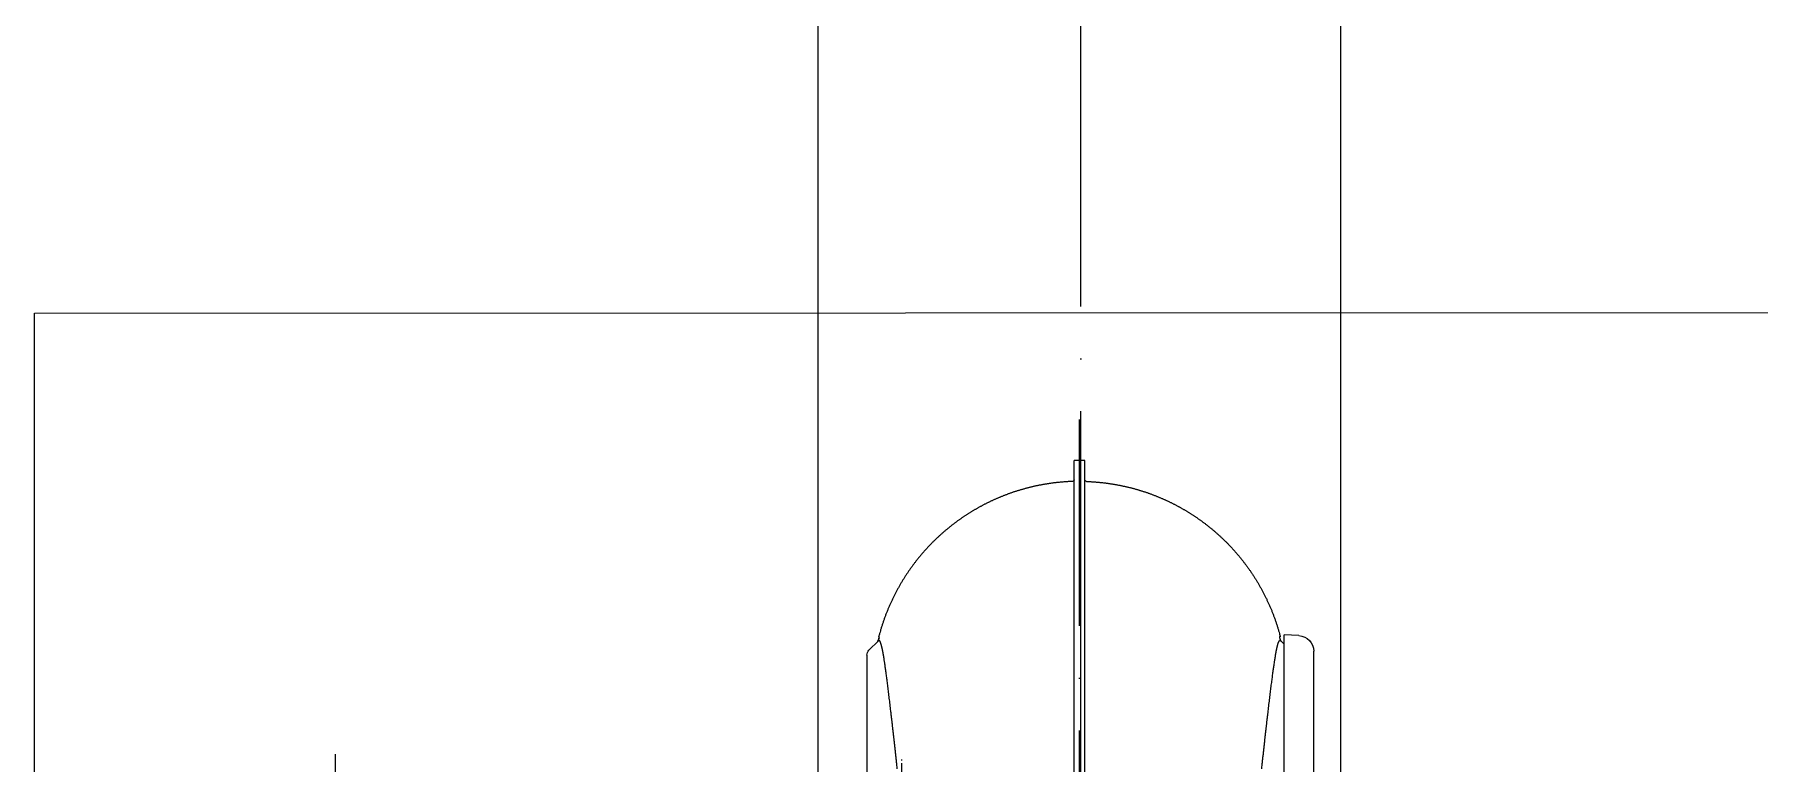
# Model space of a CAD drawing. Header units: millimetres. Extents: x 1731 to 55573, y 1167 to 54427.
# Drawn here: x 20795 to 21784, y 13782 to 14201 of the extents above; entities that cross this region are included whole.
import ezdxf

# ---------------------------------------------------------------- set-up
doc = ezdxf.new("R2010")
doc.units = ezdxf.units.MM
doc.linetypes.add('ACAD_ISO04W100', pattern=[30, 24, -3, 0, -3])
doc.linetypes.add('CENTERLINE', pattern=[30, 12, -1.5, 3, -1.5, 12])
for name, color, linetype in [('104', 8, 'Continuous'), ('204', 7, 'Continuous'), ('EXHAUST DUICT', 1, 'Continuous')]:
    doc.layers.add(name, color=color, linetype=linetype)
doc.layers.add('EX-PP-FRP DUCT', color=1, linetype='Continuous', lineweight=18)

# ---------------------------------------------------------------- blocks, each defined once
blk = doc.blocks.new('blower')
at = {"layer": '104', "color": 4, "linetype": 'Continuous'}
for p, q in [((1051972.1, 194229.31), (1051972.1, 193614.52)), ((1051955.16, 194207.47), (1051955.16, 193605.22)), ((1051834.66, 194158.6), (1051834.66, 193505.05)), ((1051840.66, 194158.57), (1051840.66, 193505.05)), ((1051715.66, 193616.73), (1051715.66, 193920.07)), ((1051716.84, 193613.9), (1051722.24, 193608.5)), ((1051952.88, 193606.29), (1051952.74, 193605.75)), ((1051955.16, 193610.57), (1051953.09, 193608.5)), ((1051963.55, 193605.59), (1051955.16, 193605.22)), ((1051840.66, 193505.05), (1051834.66, 193505.05))]:
    blk.add_line(p, q, dxfattribs=at)
at = {"layer": '104', "color": 150, "linetype": 'CENTERLINE'}
for p, q in [((1051410.66, 193673.61), (1051410.66, 193723)), ((1051735.66, 193726.78), (1051735.66, 193676.59))]:
    blk.add_line(p, q, dxfattribs=at)
at = {"layer": '104', "color": 4, "linetype": 'Continuous'}
for points in [[(1051950.11, 193617.01), (1051950.15, 193616.73, 0.000585), (1051950.2, 193616.45, 0.000604), (1051950.25, 193616.17, 0.000624), (1051950.29, 193615.9, 0.000642), (1051950.34, 193615.63, 0.000663), (1051950.39, 193615.37, 0.000685), (1051950.43, 193615.12, 0.000708), (1051950.48, 193614.86, 0.000732), (1051950.53, 193614.62, 0.000758), (1051950.57, 193614.37, 0.000784), (1051950.62, 193614.14, 0.000814), (1051950.66, 193613.9, 0.000843), (1051950.71, 193613.67, 0.000876), (1051950.76, 193613.45, 0.000909), (1051950.8, 193613.23, 0.000947), (1051950.85, 193613.02, 0.000985), (1051950.89, 193612.81, 0.001027), (1051950.94, 193612.6, 0.001069), (1051950.98, 193612.4, 0.001115), (1051951.03, 193612.2, 0.001159), (1051951.07, 193612.01, 0.001214), (1051951.12, 193611.83, 0.001278), (1051951.16, 193611.64, 0.001348), (1051951.21, 193611.47, 0.001419), (1051951.25, 193611.29, 0.0015), (1051951.3, 193611.12, 0.001585), (1051951.34, 193610.96, 0.00168), (1051951.39, 193610.8, 0.00178), (1051951.43, 193610.65, 0.001893), (1051951.47, 193610.5, 0.002013), (1051951.52, 193610.35, 0.002149), (1051951.56, 193610.21, 0.002294), (1051951.61, 193610.08, 0.002458), (1051951.65, 193609.95, 0.002635), (1051951.69, 193609.82, 0.002837), (1051951.74, 193609.7, 0.003055), (1051951.78, 193609.58, 0.003306), (1051951.83, 193609.47, 0.003579), (1051951.87, 193609.37, 0.003897), (1051951.91, 193609.26, 0.004244), (1051951.96, 193609.17, 0.004649), (1051952, 193609.08, 0.005094), (1051952.04, 193608.99, 0.005627), (1051952.09, 193608.91, 0.006226), (1051952.13, 193608.83, 0.006911), (1051952.17, 193608.76, 0.007642), (1051952.21, 193608.7, 0.008649), (1051952.26, 193608.64, 0.009925), (1051952.3, 193608.58, 0.010928), (1051952.34, 193608.53, 0.011467), (1051952.38, 193608.49, 0.014362), (1051952.43, 193608.45, 0.019833), (1051952.47, 193608.41, 0.017433), (1051952.51, 193608.38, 0.006297), (1051952.55, 193608.36, 0.028604), (1051952.59, 193608.34, 0.061299), (1051952.67, 193608.33, 0.034009), (1051952.76, 193608.32, 0.018542)], [(1051722, 193608.74), (1051722.01, 193608.71, 0.000662), (1051722.02, 193608.68, 0.000698), (1051722.03, 193608.66, 0.000689), (1051722.04, 193608.63, 0.000626), (1051722.06, 193608.61, 0.00058), (1051722.07, 193608.58, 0.000538), (1051722.08, 193608.56, 0.000498), (1051722.09, 193608.53, 0.000445), (1051722.1, 193608.51, 0.000399), (1051722.11, 193608.49, 0.000346), (1051722.12, 193608.46, 0.000297), (1051722.13, 193608.44, 0.000239), (1051722.15, 193608.41, 0.000188), (1051722.16, 193608.39, 0.000128), (1051722.17, 193608.37, 0.000073), (1051722.18, 193608.35, 0.000011), (1051722.19, 193608.32, -0.000046), (1051722.2, 193608.3, -0.00011), (1051722.21, 193608.28, -0.000169), (1051722.22, 193608.25, -0.000235), (1051722.23, 193608.23, -0.000294), (1051722.24, 193608.21, -0.000362), (1051722.25, 193608.19, -0.000422), (1051722.26, 193608.16, -0.00049), (1051722.27, 193608.14, -0.00055), (1051722.28, 193608.12, -0.000618), (1051722.29, 193608.1, -0.000678), (1051722.3, 193608.08, -0.000743), (1051722.31, 193608.05, -0.000804), (1051722.32, 193608.03, -0.000873), (1051722.33, 193608.01, -0.000925), (1051722.34, 193607.99, -0.000974), (1051722.35, 193607.96, -0.001048), (1051722.36, 193607.94, -0.001163), (1051722.37, 193607.92, -0.001142), (1051722.38, 193607.9, -0.000995), (1051722.39, 193607.87, -0.001319), (1051722.4, 193607.85, -0.002121), (1051722.41, 193607.83, -0.001158), (1051722.42, 193607.81, 0.001689), (1051722.42, 193607.78, -0.002357), (1051722.43, 193607.76, -0.010951), (1051722.44, 193607.73, 0.000295), (1051722.45, 193607.71, 0.088094), (1051722.45, 193607.71), (1051722.48, 193607.62, -0.026561), (1051722.55, 193607.37, -0.003046), (1051722.61, 193607.11, -0.003165), (1051722.63, 193607.02, -0.025204), (1051722.63, 193607, -0.089623), (1051722.63, 193606.97, 0.031758), (1051722.64, 193606.92, -0.000007), (1051722.65, 193606.88, -0.009688), (1051722.65, 193606.85, -0.003035), (1051722.65, 193606.82, 0.00122), (1051722.66, 193606.79, -0.001633), (1051722.66, 193606.76, -0.002696), (1051722.66, 193606.73, -0.001918), (1051722.67, 193606.7, -0.001609), (1051722.67, 193606.67, -0.001834), (1051722.67, 193606.64, -0.001932), (1051722.67, 193606.61, -0.001878), (1051722.67, 193606.58, -0.001873), (1051722.68, 193606.55, -0.001909), (1051722.68, 193606.52, -0.001946), (1051722.68, 193606.49, -0.001971), (1051722.68, 193606.47, -0.002011), (1051722.68, 193606.44, -0.002056), (1051722.68, 193606.41, -0.002114), (1051722.68, 193606.39, -0.002173), (1051722.68, 193606.36, -0.002248), (1051722.68, 193606.34, -0.002329), (1051722.68, 193606.31, -0.002428), (1051722.68, 193606.29, -0.002535), (1051722.67, 193606.27, -0.002666), (1051722.67, 193606.25, -0.002808), (1051722.67, 193606.23, -0.00298), (1051722.67, 193606.21, -0.00317), (1051722.67, 193606.19, -0.003401), (1051722.67, 193606.17, -0.003658), (1051722.66, 193606.15, -0.003971), (1051722.66, 193606.13, -0.004326), (1051722.66, 193606.11, -0.004762), (1051722.66, 193606.1, -0.005264), (1051722.65, 193606.08, -0.005888), (1051722.65, 193606.07, -0.00662), (1051722.65, 193606.06, -0.007546), (1051722.64, 193606.04, -0.008656), (1051722.64, 193606.03, -0.010087), (1051722.63, 193606.02, -0.011845), (1051722.63, 193606.01, -0.014162), (1051722.63, 193606.01, -0.017065), (1051722.62, 193606, -0.020946), (1051722.62, 193605.99, -0.025811), (1051722.61, 193605.99, -0.032133), (1051722.61, 193605.98, -0.039435), (1051722.6, 193605.98, -0.047254), (1051722.6, 193605.98, -0.053292), (1051722.59, 193605.98, -0.055272), (1051722.59, 193605.98, -0.052369), (1051722.58, 193605.98, -0.045489), (1051722.57, 193605.99, -0.037893), (1051722.57, 193605.99, -0.03051), (1051722.56, 193606, -0.02475), (1051722.56, 193606, -0.019838), (1051722.55, 193606.01, -0.01621), (1051722.54, 193606.02, -0.013485), (1051722.54, 193606.03, -0.011591), (1051722.53, 193606.05, -0.00944), (1051722.52, 193606.06, -0.007593), (1051722.52, 193606.08, -0.007368), (1051722.51, 193606.09, -0.007672), (1051722.5, 193606.11, -0.004905), (1051722.49, 193606.13, -0.001349), (1051722.49, 193606.15, -0.006284), (1051722.48, 193606.18, -0.008761), (1051722.47, 193606.22, -0.003505), (1051722.45, 193606.29, -0.001684)], [(1051722.56, 193608.32), (1051722.56, 193608.32, -0.004814), (1051722.55, 193608.32, -0.004805), (1051722.54, 193608.32, -0.004793), (1051722.53, 193608.33, -0.004779), (1051722.52, 193608.33, -0.00476), (1051722.51, 193608.33, -0.004739), (1051722.5, 193608.33, -0.004714), (1051722.5, 193608.33, -0.004686), (1051722.49, 193608.34, -0.004654), (1051722.48, 193608.34, -0.004621), (1051722.47, 193608.34, -0.004583), (1051722.46, 193608.35, -0.004544), (1051722.45, 193608.35, -0.004501), (1051722.45, 193608.35, -0.004458), (1051722.44, 193608.36, -0.00441), (1051722.43, 193608.36, -0.004362), (1051722.42, 193608.36, -0.004311), (1051722.41, 193608.37, -0.004259), (1051722.4, 193608.37, -0.004204), (1051722.4, 193608.38, -0.004151), (1051722.39, 193608.38, -0.004092), (1051722.38, 193608.39, -0.004034), (1051722.37, 193608.39, -0.003977), (1051722.36, 193608.4, -0.003926), (1051722.36, 193608.4, -0.003855), (1051722.35, 193608.41, -0.003773), (1051722.34, 193608.41, -0.003744), (1051722.33, 193608.42, -0.003759), (1051722.32, 193608.42, -0.003589), (1051722.31, 193608.43, -0.003298), (1051722.31, 193608.44, -0.003579), (1051722.3, 193608.44, -0.004185), (1051722.29, 193608.45, -0.003111), (1051722.28, 193608.46, -0.001056), (1051722.28, 193608.46, -0.004298), (1051722.27, 193608.47, -0.007135), (1051722.25, 193608.48, -0.003378), (1051722.24, 193608.5, -0.001764)], [(1051833.72, 193517.12), (1051832.86, 193517.15, -0.001723), (1051832, 193517.19, -0.001734), (1051831.15, 193517.23, -0.00174), (1051830.3, 193517.28, -0.001739), (1051829.45, 193517.34, -0.001744), (1051828.6, 193517.4, -0.001754), (1051827.76, 193517.46, -0.001764), (1051826.92, 193517.54, -0.001772), (1051826.08, 193517.62, -0.001779), (1051825.24, 193517.7, -0.001782), (1051824.4, 193517.79, -0.001795), (1051823.57, 193517.89, -0.001818), (1051822.74, 193517.99, -0.001793), (1051821.92, 193518.1, -0.001712), (1051821.09, 193518.21, -0.001679), (1051820.27, 193518.33, -0.001682), (1051819.45, 193518.45, -0.001689), (1051818.64, 193518.58, -0.001699), (1051817.82, 193518.72, -0.001709), (1051817.01, 193518.86, -0.001718), (1051816.21, 193519, -0.001725), (1051815.4, 193519.15, -0.00173), (1051814.6, 193519.31, -0.001744), (1051813.81, 193519.47, -0.001767), (1051813.01, 193519.63, -0.001755), (1051812.22, 193519.8, -0.001702), (1051811.43, 193519.98, -0.001661), (1051810.65, 193520.16, -0.001621), (1051809.87, 193520.34, -0.001614), (1051809.09, 193520.53, -0.001636), (1051808.32, 193520.73, -0.001649), (1051807.54, 193520.93, -0.001656), (1051806.78, 193521.13, -0.001664), (1051806.01, 193521.34, -0.001672), (1051805.25, 193521.55, -0.001683), (1051804.5, 193521.77, -0.001695), (1051803.74, 193521.99, -0.001699), (1051802.99, 193522.21, -0.001694), (1051802.25, 193522.44, -0.001653), (1051801.5, 193522.68, -0.001565), (1051800.77, 193522.92, -0.00154), (1051800.03, 193523.16, -0.001569), (1051799.3, 193523.41, -0.001585), (1051798.57, 193523.66, -0.00159), (1051797.85, 193523.91, -0.001598), (1051797.13, 193524.17, -0.00161), (1051796.41, 193524.43, -0.001618), (1051795.7, 193524.7, -0.001624), (1051794.99, 193524.96, -0.001638), (1051794.29, 193525.24, -0.001661), (1051793.59, 193525.52, -0.001628), (1051792.89, 193525.8, -0.001528), (1051792.2, 193526.08, -0.001491), (1051791.51, 193526.37, -0.001503), (1051790.82, 193526.66, -0.001514), (1051790.14, 193526.95, -0.001522), (1051789.46, 193527.25, -0.001532), (1051788.79, 193527.55, -0.001543), (1051788.12, 193527.85, -0.001551), (1051787.46, 193528.16, -0.001556), (1051786.79, 193528.47, -0.001572), (1051786.14, 193528.78, -0.001601), (1051785.48, 193529.1, -0.001583), (1051784.83, 193529.42, -0.001509), (1051784.19, 193529.74, -0.001466), (1051783.55, 193530.07, -0.001439), (1051782.91, 193530.4, -0.001437), (1051782.28, 193530.73, -0.001457), (1051781.65, 193531.06, -0.00147), (1051781.03, 193531.39, -0.001477), (1051780.41, 193531.73, -0.001488), (1051779.79, 193532.07, -0.001505), (1051779.18, 193532.42, -0.001509), (1051778.57, 193532.76, -0.001487), (1051777.97, 193533.11, -0.001465), (1051777.36, 193533.46, -0.001441), (1051776.76, 193533.82, -0.001442), (1051776.16, 193534.18, -0.001469), (1051775.55, 193534.55, -0.001472), (1051774.95, 193534.92, -0.001461), (1051774.35, 193535.29, -0.001476), (1051773.74, 193535.68, -0.001527), (1051773.14, 193536.06, -0.001541), (1051772.54, 193536.45, -0.001522), (1051771.94, 193536.85, -0.001509), (1051771.34, 193537.25, -0.001501), (1051770.74, 193537.66, -0.001493), (1051770.14, 193538.07, -0.001488), (1051769.54, 193538.48, -0.001472), (1051768.94, 193538.9, -0.001446), (1051768.34, 193539.33, -0.001479), (1051767.74, 193539.76, -0.001583), (1051767.15, 193540.2, -0.001624), (1051766.55, 193540.64, -0.001615), (1051765.96, 193541.08, -0.001606), (1051765.36, 193541.53, -0.001596), (1051764.77, 193541.99, -0.001586), (1051764.18, 193542.45, -0.001577), (1051763.59, 193542.92, -0.001567), (1051763, 193543.39, -0.001556), (1051762.41, 193543.87, -0.001548), (1051761.82, 193544.35, -0.001542), (1051761.24, 193544.84, -0.001527), (1051760.65, 193545.33, -0.0015), (1051760.07, 193545.83, -0.001536), (1051759.49, 193546.33, -0.001648), (1051758.91, 193546.84, -0.001692), (1051758.33, 193547.35, -0.001683), (1051757.75, 193547.87, -0.001674), (1051757.18, 193548.4, -0.001665), (1051756.61, 193548.93, -0.001655), (1051756.04, 193549.46, -0.001647), (1051755.47, 193550, -0.001637), (1051754.9, 193550.55, -0.001627), (1051754.34, 193551.1, -0.001618), (1051753.77, 193551.65, -0.001613), (1051753.21, 193552.21, -0.001598), (1051752.65, 193552.78, -0.001574), (1051752.1, 193553.35, -0.001607), (1051751.54, 193553.93, -0.001712), (1051750.99, 193554.51, -0.001754), (1051750.44, 193555.1, -0.001743), (1051749.9, 193555.69, -0.001734), (1051749.35, 193556.29, -0.001726), (1051748.81, 193556.89, -0.001718), (1051748.27, 193557.5, -0.001709), (1051747.74, 193558.11, -0.0017), (1051747.21, 193558.73, -0.00169), (1051746.68, 193559.36, -0.001682), (1051746.15, 193559.99, -0.001677), (1051745.63, 193560.62, -0.001663), (1051745.11, 193561.26, -0.001641), (1051744.59, 193561.91, -0.001672), (1051744.07, 193562.56, -0.001771), (1051743.56, 193563.21, -0.001809), (1051743.05, 193563.87, -0.001798), (1051742.55, 193564.54, -0.001789), (1051742.05, 193565.21, -0.001783), (1051741.55, 193565.88, -0.001775), (1051741.06, 193566.56, -0.001767), (1051740.57, 193567.25, -0.001759), (1051740.08, 193567.94, -0.00175), (1051739.6, 193568.64, -0.001743), (1051739.12, 193569.34, -0.001739), (1051738.65, 193570.04, -0.001724), (1051738.18, 193570.75, -0.001698), (1051737.71, 193571.47, -0.001721), (1051737.25, 193572.19, -0.001806), (1051736.79, 193572.92, -0.001846), (1051736.34, 193573.65, -0.001854), (1051735.89, 193574.38, -0.001852), (1051735.45, 193575.12, -0.001842), (1051735.01, 193575.87, -0.001834), (1051734.57, 193576.61, -0.001829), (1051734.14, 193577.37, -0.001822), (1051733.72, 193578.13, -0.001814), (1051733.29, 193578.89, -0.001807), (1051732.88, 193579.65, -0.001801), (1051732.47, 193580.43, -0.001792), (1051732.06, 193581.2, -0.001781), (1051731.66, 193581.98, -0.001778), (1051731.26, 193582.77, -0.001786), (1051730.87, 193583.56, -0.001819), (1051730.48, 193584.35, -0.001891), (1051730.1, 193585.15, -0.001914), (1051729.72, 193585.95, -0.001893), (1051729.35, 193586.76, -0.001882), (1051728.99, 193587.57, -0.001881), (1051728.63, 193588.38, -0.001877), (1051728.28, 193589.2, -0.001871), (1051727.93, 193590.02, -0.001864), (1051727.59, 193590.84, -0.001857), (1051727.25, 193591.67, -0.001853), (1051726.92, 193592.5, -0.001853), (1051726.59, 193593.34, -0.001838), (1051726.27, 193594.18, -0.001808), (1051725.96, 193595.03, -0.001838), (1051725.65, 193595.87, -0.001932), (1051725.35, 193596.73, -0.001904), (1051725.05, 193597.58, -0.001785), (1051724.77, 193598.43, -0.00197), (1051724.48, 193599.3, -0.002341), (1051724.2, 193600.19, -0.001772), (1051723.93, 193601.03, -0.000608), (1051723.7, 193601.79, -0.002494), (1051723.41, 193602.77, -0.004273), (1051722.99, 193604.29, -0.002081), (1051722.45, 193606.29, -0.0011)], [(1051841.63, 193517.12), (1051842.49, 193517.15, 0.001722), (1051843.34, 193517.19, 0.001733), (1051844.2, 193517.23, 0.001739), (1051845.05, 193517.28, 0.001739), (1051845.9, 193517.34, 0.001744), (1051846.74, 193517.4, 0.001754), (1051847.59, 193517.47, 0.001764), (1051848.43, 193517.54, 0.001772), (1051849.27, 193517.62, 0.001779), (1051850.11, 193517.7, 0.001782), (1051850.94, 193517.79, 0.001795), (1051851.77, 193517.89, 0.001818), (1051852.6, 193517.99, 0.001792), (1051853.43, 193518.1, 0.001711), (1051854.25, 193518.21, 0.001678), (1051855.07, 193518.33, 0.001682), (1051855.89, 193518.46, 0.00169), (1051856.71, 193518.59, 0.001699), (1051857.52, 193518.72, 0.001709), (1051858.33, 193518.86, 0.001718), (1051859.13, 193519, 0.001725), (1051859.94, 193519.15, 0.00173), (1051860.74, 193519.31, 0.001744), (1051861.54, 193519.47, 0.001768), (1051862.33, 193519.64, 0.001755), (1051863.12, 193519.81, 0.0017), (1051863.91, 193519.98, 0.001659), (1051864.69, 193520.16, 0.001621), (1051865.47, 193520.35, 0.001614), (1051866.25, 193520.54, 0.001636), (1051867.03, 193520.73, 0.001649), (1051867.8, 193520.93, 0.001655), (1051868.56, 193521.13, 0.001664), (1051869.33, 193521.34, 0.001672), (1051870.09, 193521.55, 0.001683), (1051870.84, 193521.77, 0.001696), (1051871.6, 193521.99, 0.001699), (1051872.35, 193522.22, 0.001692), (1051873.09, 193522.45, 0.001652), (1051873.84, 193522.68, 0.001564), (1051874.57, 193522.92, 0.00154), (1051875.31, 193523.16, 0.001569), (1051876.04, 193523.41, 0.001585), (1051876.77, 193523.66, 0.001589), (1051877.49, 193523.91, 0.001598), (1051878.21, 193524.17, 0.001609), (1051878.93, 193524.43, 0.001618), (1051879.64, 193524.7, 0.001624), (1051880.35, 193524.97, 0.001638), (1051881.05, 193525.24, 0.001661), (1051881.75, 193525.52, 0.001627), (1051882.45, 193525.8, 0.001527), (1051883.14, 193526.09, 0.00149), (1051883.83, 193526.37, 0.001503), (1051884.52, 193526.66, 0.001514), (1051885.2, 193526.96, 0.001522), (1051885.87, 193527.26, 0.001532), (1051886.55, 193527.56, 0.001543), (1051887.22, 193527.86, 0.001551), (1051887.88, 193528.17, 0.001556), (1051888.54, 193528.48, 0.001572), (1051889.2, 193528.79, 0.001602), (1051889.85, 193529.11, 0.001582), (1051890.5, 193529.43, 0.001507), (1051891.15, 193529.75, 0.001464), (1051891.79, 193530.07, 0.001439), (1051892.42, 193530.4, 0.001438), (1051893.06, 193530.73, 0.001457), (1051893.68, 193531.06, 0.00147), (1051894.31, 193531.4, 0.001477), (1051894.93, 193531.74, 0.001488), (1051895.54, 193532.08, 0.001505), (1051896.16, 193532.42, 0.001509), (1051896.76, 193532.77, 0.001486), (1051897.37, 193533.11, 0.001464), (1051897.97, 193533.47, 0.001441), (1051898.58, 193533.82, 0.001442), (1051899.18, 193534.19, 0.001469), (1051899.78, 193534.55, 0.001472), (1051900.38, 193534.92, 0.001461), (1051900.99, 193535.3, 0.001476), (1051901.59, 193535.68, 0.001527), (1051902.19, 193536.07, 0.001541), (1051902.79, 193536.46, 0.001522), (1051903.4, 193536.86, 0.001508), (1051904, 193537.26, 0.0015), (1051904.6, 193537.66, 0.001493), (1051905.2, 193538.07, 0.001487), (1051905.8, 193538.49, 0.001472), (1051906.4, 193538.91, 0.001446), (1051906.99, 193539.34, 0.001479), (1051907.59, 193539.77, 0.001583), (1051908.19, 193540.2, 0.001624), (1051908.78, 193540.64, 0.001615), (1051909.38, 193541.09, 0.001605), (1051909.97, 193541.54, 0.001596), (1051910.56, 193542, 0.001586), (1051911.15, 193542.46, 0.001577), (1051911.74, 193542.92, 0.001567), (1051912.33, 193543.4, 0.001556), (1051912.92, 193543.87, 0.001547), (1051913.51, 193544.36, 0.001542), (1051914.09, 193544.84, 0.001526), (1051914.68, 193545.34, 0.0015), (1051915.26, 193545.83, 0.001536), (1051915.84, 193546.34, 0.001648), (1051916.42, 193546.84, 0.001693), (1051917, 193547.36, 0.001683), (1051917.58, 193547.88, 0.001673), (1051918.15, 193548.4, 0.001664), (1051918.72, 193548.93, 0.001655), (1051919.29, 193549.47, 0.001646), (1051919.86, 193550.01, 0.001637), (1051920.43, 193550.55, 0.001626), (1051920.99, 193551.1, 0.001618), (1051921.56, 193551.66, 0.001612), (1051922.12, 193552.22, 0.001598), (1051922.68, 193552.78, 0.001574), (1051923.23, 193553.36, 0.001608), (1051923.79, 193553.93, 0.001713), (1051924.34, 193554.52, 0.001754), (1051924.89, 193555.1, 0.001743), (1051925.43, 193555.7, 0.001734), (1051925.98, 193556.29, 0.001726), (1051926.52, 193556.9, 0.001717), (1051927.06, 193557.5, 0.001709), (1051927.59, 193558.12, 0.0017), (1051928.12, 193558.74, 0.00169), (1051928.65, 193559.36, 0.001682), (1051929.18, 193559.99, 0.001676), (1051929.7, 193560.63, 0.001663), (1051930.22, 193561.27, 0.001641), (1051930.74, 193561.91, 0.001673), (1051931.26, 193562.56, 0.001771), (1051931.77, 193563.22, 0.001809), (1051932.28, 193563.88, 0.001798), (1051932.78, 193564.54, 0.001789), (1051933.28, 193565.21, 0.001782), (1051933.78, 193565.89, 0.001775), (1051934.27, 193566.57, 0.001767), (1051934.76, 193567.26, 0.001758), (1051935.24, 193567.95, 0.001749), (1051935.73, 193568.64, 0.001742), (1051936.2, 193569.34, 0.001739), (1051936.68, 193570.05, 0.001724), (1051937.15, 193570.76, 0.001698), (1051937.61, 193571.47, 0.001721), (1051938.08, 193572.2, 0.001806), (1051938.54, 193572.92, 0.001846), (1051938.99, 193573.65, 0.001853), (1051939.44, 193574.39, 0.001852), (1051939.88, 193575.13, 0.001842), (1051940.32, 193575.87, 0.001834), (1051940.76, 193576.62, 0.001828), (1051941.19, 193577.37, 0.001822), (1051941.61, 193578.13, 0.001814), (1051942.03, 193578.89, 0.001807), (1051942.45, 193579.66, 0.001801), (1051942.86, 193580.43, 0.001792), (1051943.27, 193581.2, 0.001781), (1051943.67, 193581.99, 0.001778), (1051944.07, 193582.77, 0.001786), (1051944.46, 193583.56, 0.001819), (1051944.85, 193584.35, 0.001891), (1051945.23, 193585.15, 0.001914), (1051945.6, 193585.95, 0.001893), (1051945.97, 193586.76, 0.001882), (1051946.34, 193587.57, 0.001881), (1051946.7, 193588.38, 0.001877), (1051947.05, 193589.2, 0.001871), (1051947.4, 193590.02, 0.001864), (1051947.74, 193590.84, 0.001857), (1051948.08, 193591.67, 0.001853), (1051948.41, 193592.51, 0.001853), (1051948.73, 193593.34, 0.001838), (1051949.05, 193594.18, 0.001808), (1051949.37, 193595.03, 0.001838), (1051949.67, 193595.88, 0.001932), (1051949.98, 193596.73, 0.001904), (1051950.27, 193597.58, 0.001785), (1051950.56, 193598.43, 0.00197), (1051950.84, 193599.3, 0.00234), (1051951.13, 193600.19, 0.001772), (1051951.39, 193601.03, 0.000608), (1051951.63, 193601.79, 0.002494), (1051951.91, 193602.77, 0.004273), (1051952.34, 193604.29, 0.00208), (1051952.88, 193606.29, 0.0011)], [(1051953.33, 193608.74), (1051953.31, 193608.71, -0.000662), (1051953.3, 193608.68, -0.000698), (1051953.29, 193608.66, -0.000689), (1051953.28, 193608.63, -0.000626), (1051953.27, 193608.61, -0.00058), (1051953.26, 193608.58, -0.000538), (1051953.25, 193608.56, -0.000498), (1051953.24, 193608.53, -0.000445), (1051953.22, 193608.51, -0.000399), (1051953.21, 193608.49, -0.000346), (1051953.2, 193608.46, -0.000297), (1051953.19, 193608.44, -0.000239), (1051953.18, 193608.41, -0.000188), (1051953.17, 193608.39, -0.000128), (1051953.16, 193608.37, -0.000073), (1051953.15, 193608.35, -0.000011), (1051953.14, 193608.32, 0.000046), (1051953.13, 193608.3, 0.00011), (1051953.11, 193608.28, 0.000169), (1051953.1, 193608.25, 0.000235), (1051953.09, 193608.23, 0.000294), (1051953.08, 193608.21, 0.000362), (1051953.07, 193608.19, 0.000422), (1051953.06, 193608.16, 0.00049), (1051953.05, 193608.14, 0.00055), (1051953.04, 193608.12, 0.000618), (1051953.03, 193608.1, 0.000678), (1051953.02, 193608.08, 0.000743), (1051953.01, 193608.05, 0.000804), (1051953, 193608.03, 0.000873), (1051952.99, 193608.01, 0.000925), (1051952.98, 193607.99, 0.000974), (1051952.97, 193607.96, 0.001048), (1051952.96, 193607.94, 0.001163), (1051952.95, 193607.92, 0.001142), (1051952.95, 193607.9, 0.000995), (1051952.94, 193607.87, 0.001319), (1051952.93, 193607.85, 0.002121), (1051952.92, 193607.83, 0.001158), (1051952.91, 193607.81, -0.001689), (1051952.9, 193607.78, 0.002357), (1051952.89, 193607.76, 0.010951), (1051952.88, 193607.73, -0.000295), (1051952.87, 193607.71, -0.088094), (1051952.87, 193607.71), (1051952.84, 193607.62, 0.026561), (1051952.78, 193607.37, 0.003046), (1051952.71, 193607.11, 0.003165), (1051952.69, 193607.02, 0.025204), (1051952.7, 193607, 0.089623), (1051952.69, 193606.97, -0.031758), (1051952.68, 193606.92, 0.000007), (1051952.68, 193606.88, 0.009688), (1051952.67, 193606.85, 0.003035), (1051952.67, 193606.82, -0.00122), (1051952.67, 193606.79, 0.001633), (1051952.66, 193606.76, 0.002696), (1051952.66, 193606.73, 0.001918), (1051952.66, 193606.7, 0.001609), (1051952.66, 193606.67, 0.001834), (1051952.65, 193606.64, 0.001932), (1051952.65, 193606.61, 0.001878), (1051952.65, 193606.58, 0.001873), (1051952.65, 193606.55, 0.001909), (1051952.65, 193606.52, 0.001946), (1051952.65, 193606.49, 0.001971), (1051952.65, 193606.47, 0.002011), (1051952.65, 193606.44, 0.002056), (1051952.65, 193606.41, 0.002114), (1051952.65, 193606.39, 0.002173), (1051952.65, 193606.36, 0.002248), (1051952.65, 193606.34, 0.002329), (1051952.65, 193606.31, 0.002428), (1051952.65, 193606.29, 0.002535), (1051952.65, 193606.27, 0.002666), (1051952.65, 193606.25, 0.002808), (1051952.65, 193606.23, 0.00298), (1051952.66, 193606.21, 0.00317), (1051952.66, 193606.19, 0.003401), (1051952.66, 193606.17, 0.003658), (1051952.66, 193606.15, 0.003971), (1051952.66, 193606.13, 0.004326), (1051952.67, 193606.11, 0.004762), (1051952.67, 193606.1, 0.005264), (1051952.67, 193606.08, 0.005888), (1051952.68, 193606.07, 0.00662), (1051952.68, 193606.06, 0.007546), (1051952.68, 193606.04, 0.008656), (1051952.69, 193606.03, 0.010087), (1051952.69, 193606.02, 0.011845), (1051952.7, 193606.01, 0.014162), (1051952.7, 193606.01, 0.017065), (1051952.7, 193606, 0.020946), (1051952.71, 193605.99, 0.025811), (1051952.71, 193605.99, 0.032133), (1051952.72, 193605.98, 0.039435), (1051952.72, 193605.98, 0.047254), (1051952.73, 193605.98, 0.053292), (1051952.73, 193605.98, 0.055272), (1051952.74, 193605.98, 0.052369), (1051952.75, 193605.98, 0.045489), (1051952.75, 193605.99, 0.037893), (1051952.76, 193605.99, 0.03051), (1051952.76, 193606, 0.02475), (1051952.77, 193606, 0.019838), (1051952.78, 193606.01, 0.01621), (1051952.78, 193606.02, 0.013485), (1051952.79, 193606.03, 0.011591), (1051952.8, 193606.05, 0.00944), (1051952.8, 193606.06, 0.007593), (1051952.81, 193606.08, 0.007368), (1051952.82, 193606.09, 0.007672), (1051952.82, 193606.11, 0.004905), (1051952.83, 193606.13, 0.001349), (1051952.84, 193606.15, 0.006284), (1051952.85, 193606.18, 0.008761), (1051952.86, 193606.22, 0.003505), (1051952.88, 193606.29, 0.001684)], [(1051952.76, 193608.32), (1051952.77, 193608.32, 0.004814), (1051952.78, 193608.32, 0.004805), (1051952.79, 193608.32, 0.004793), (1051952.8, 193608.33, 0.004779), (1051952.8, 193608.33, 0.00476), (1051952.81, 193608.33, 0.004739), (1051952.82, 193608.33, 0.004714), (1051952.83, 193608.33, 0.004686), (1051952.84, 193608.34, 0.004654), (1051952.85, 193608.34, 0.004621), (1051952.85, 193608.34, 0.004583), (1051952.86, 193608.35, 0.004544), (1051952.87, 193608.35, 0.004501), (1051952.88, 193608.35, 0.004458), (1051952.89, 193608.36, 0.00441), (1051952.9, 193608.36, 0.004362), (1051952.9, 193608.36, 0.004311), (1051952.91, 193608.37, 0.004259), (1051952.92, 193608.37, 0.004204), (1051952.93, 193608.38, 0.004151), (1051952.94, 193608.38, 0.004092), (1051952.95, 193608.39, 0.004034), (1051952.95, 193608.39, 0.003977), (1051952.96, 193608.4, 0.003926), (1051952.97, 193608.4, 0.003855), (1051952.98, 193608.41, 0.003773), (1051952.99, 193608.41, 0.003744), (1051952.99, 193608.42, 0.003759), (1051953, 193608.42, 0.003589), (1051953.01, 193608.43, 0.003298), (1051953.02, 193608.44, 0.003579), (1051953.03, 193608.44, 0.004185), (1051953.03, 193608.45, 0.003111), (1051953.04, 193608.46, 0.001056), (1051953.05, 193608.46, 0.004298), (1051953.06, 193608.47, 0.007135), (1051953.07, 193608.48, 0.003378), (1051953.09, 193608.5, 0.001764)]]:
    blk.add_lwpolyline(points, format="xyb", dxfattribs=at)
for centre, radius, start, end in [((1051719.66, 193616.73), 4, 180.00005, 225.00005), ((1051963.16, 193614.52), 8.93, 272.50766, 0), ((1051718.68, 193606.38), 4, 7.61864, 21.4948), ((1051956.65, 193606.38), 4, 158.5052, 172.38136), ((1051833.66, 193516.12), 1, 0, 88.10267), ((1051841.66, 193516.12), 1, 91.89733, 180)]:
    blk.add_arc(centre, radius, start, end, dxfattribs=at)
at = {"layer": '204', "color": 150, "linetype": 'Continuous'}
for points in [[(1051733.13, 193682.06, -0.000086), (1051732.86, 193679.58, -0.000089), (1051732.59, 193677.13, -0.000094), (1051732.33, 193674.72, -0.000098), (1051732.06, 193672.34, -0.000104), (1051731.81, 193670, -0.000112), (1051731.55, 193667.71, -0.000119), (1051731.3, 193665.45, -0.000127), (1051731.05, 193663.23, -0.000135), (1051730.81, 193661.05, -0.000144), (1051730.57, 193658.92, -0.000153), (1051730.33, 193656.82, -0.000162), (1051730.09, 193654.76, -0.000173), (1051729.86, 193652.74, -0.000184), (1051729.63, 193650.77, -0.000195), (1051729.41, 193648.83, -0.000208), (1051729.18, 193646.94, -0.000221), (1051728.96, 193645.08, -0.000235), (1051728.75, 193643.27, -0.000251), (1051728.53, 193641.5, -0.000267), (1051728.32, 193639.78, -0.000285), (1051728.12, 193638.09, -0.000305), (1051727.91, 193636.45, -0.000325), (1051727.71, 193634.85, -0.000345), (1051727.51, 193633.29, -0.000373), (1051727.32, 193631.77, -0.000409), (1051727.13, 193630.3, -0.000427), (1051726.94, 193628.87, -0.000425), (1051726.76, 193627.5, -0.000507), (1051726.57, 193626.15, -0.000663), (1051726.39, 193624.82, -0.000544), (1051726.22, 193623.6, -0.000182), (1051726.06, 193622.51, -0.000854), (1051725.87, 193621.22, -0.001734), (1051725.59, 193619.36, -0.000974), (1051725.22, 193617.01, -0.000549)], [(1051942.2, 193682.06, 0.000086), (1051942.47, 193679.58, 0.000089), (1051942.74, 193677.13, 0.000094), (1051943, 193674.72, 0.000098), (1051943.26, 193672.34, 0.000104), (1051943.52, 193670, 0.000112), (1051943.77, 193667.71, 0.000119), (1051944.02, 193665.45, 0.000127), (1051944.27, 193663.23, 0.000135), (1051944.52, 193661.05, 0.000144), (1051944.76, 193658.92, 0.000153), (1051945, 193656.82, 0.000162), (1051945.23, 193654.76, 0.000173), (1051945.46, 193652.74, 0.000184), (1051945.69, 193650.77, 0.000195), (1051945.92, 193648.83, 0.000208), (1051946.14, 193646.94, 0.000221), (1051946.36, 193645.08, 0.000235), (1051946.58, 193643.27, 0.000251), (1051946.79, 193641.5, 0.000267), (1051947, 193639.78, 0.000285), (1051947.21, 193638.09, 0.000305), (1051947.41, 193636.45, 0.000325), (1051947.61, 193634.85, 0.000345), (1051947.81, 193633.29, 0.000373), (1051948.01, 193631.77, 0.000409), (1051948.2, 193630.3, 0.000427), (1051948.39, 193628.87, 0.000425), (1051948.57, 193627.5, 0.000507), (1051948.75, 193626.15, 0.000663), (1051948.94, 193624.82, 0.000544), (1051949.11, 193623.6, 0.000182), (1051949.26, 193622.51, 0.000854), (1051949.45, 193621.22, 0.001734), (1051949.74, 193619.36, 0.000974), (1051950.11, 193617.01, 0.000549)], [(1051725.22, 193617.01), (1051725.17, 193616.73, -0.000585), (1051725.12, 193616.45, -0.000604), (1051725.08, 193616.17, -0.000624), (1051725.03, 193615.9, -0.000642), (1051724.98, 193615.63, -0.000663), (1051724.94, 193615.37, -0.000685), (1051724.89, 193615.12, -0.000708), (1051724.85, 193614.86, -0.000732), (1051724.8, 193614.62, -0.000758), (1051724.75, 193614.37, -0.000784), (1051724.71, 193614.14, -0.000814), (1051724.66, 193613.9, -0.000843), (1051724.62, 193613.67, -0.000876), (1051724.57, 193613.45, -0.000909), (1051724.52, 193613.23, -0.000947), (1051724.48, 193613.02, -0.000985), (1051724.43, 193612.81, -0.001027), (1051724.39, 193612.6, -0.001069), (1051724.34, 193612.4, -0.001115), (1051724.3, 193612.2, -0.001159), (1051724.25, 193612.01, -0.001214), (1051724.21, 193611.83, -0.001278), (1051724.16, 193611.64, -0.001348), (1051724.12, 193611.47, -0.001419), (1051724.07, 193611.29, -0.0015), (1051724.03, 193611.12, -0.001585), (1051723.98, 193610.96, -0.00168), (1051723.94, 193610.8, -0.00178), (1051723.9, 193610.65, -0.001893), (1051723.85, 193610.5, -0.002013), (1051723.81, 193610.35, -0.002149), (1051723.76, 193610.21, -0.002294), (1051723.72, 193610.08, -0.002458), (1051723.67, 193609.95, -0.002635), (1051723.63, 193609.82, -0.002837), (1051723.59, 193609.7, -0.003055), (1051723.54, 193609.58, -0.003306), (1051723.5, 193609.47, -0.003579), (1051723.46, 193609.37, -0.003897), (1051723.41, 193609.26, -0.004244), (1051723.37, 193609.17, -0.004649), (1051723.33, 193609.08, -0.005094), (1051723.28, 193608.99, -0.005627), (1051723.24, 193608.91, -0.006226), (1051723.2, 193608.83, -0.006911), (1051723.15, 193608.76, -0.007642), (1051723.11, 193608.7, -0.008649), (1051723.07, 193608.64, -0.009925), (1051723.03, 193608.58, -0.010928), (1051722.98, 193608.53, -0.011467), (1051722.94, 193608.49, -0.014362), (1051722.9, 193608.45, -0.019833), (1051722.86, 193608.41, -0.017433), (1051722.82, 193608.38, -0.006297), (1051722.78, 193608.36, -0.028604), (1051722.73, 193608.34, -0.061299), (1051722.66, 193608.33, -0.034009), (1051722.56, 193608.32, -0.018542)]]:
    blk.add_lwpolyline(points, format="xyb", dxfattribs=at)
at = {"layer": '204', "color": 40, "linetype": 'Continuous'}
blk.add_lwpolyline([(1051952.81, 193606.02), (1051952.8, 193606), (1051952.8, 193605.98), (1051952.79, 193605.97), (1051952.79, 193605.95, 0), (1051952.79, 193605.93, 0), (1051952.78, 193605.92, 0), (1051952.78, 193605.91, 0), (1051952.77, 193605.89, 0), (1051952.77, 193605.88, 0), (1051952.77, 193605.87, 0), (1051952.77, 193605.86, 0), (1051952.76, 193605.85, 0), (1051952.76, 193605.84, 0), (1051952.76, 193605.83, 0), (1051952.76, 193605.82, 0), (1051952.75, 193605.81, 0), (1051952.75, 193605.81, 0.000001), (1051952.75, 193605.8, 0.000001), (1051952.75, 193605.8, 0.000001), (1051952.75, 193605.79, 0.000001), (1051952.75, 193605.79, 0.000001), (1051952.75, 193605.78, 0.000002), (1051952.75, 193605.78, 0.000002), (1051952.74, 193605.77, 0.000002), (1051952.74, 193605.77, 0.000003), (1051952.74, 193605.77, 0.000004), (1051952.74, 193605.77, 0.000005), (1051952.74, 193605.76, 0.000007), (1051952.74, 193605.76, 0.000009), (1051952.74, 193605.76, 0.000011), (1051952.74, 193605.76, 0.000017), (1051952.74, 193605.76, 0.000028), (1051952.74, 193605.76, 0.000036), (1051952.74, 193605.76, 0.00003), (1051952.74, 193605.76, 0.000094), (1051952.74, 193605.76, 0.000368), (1051952.74, 193605.76, 0.000853), (1051952.74, 193605.76, 0.003205)], format="xyb", dxfattribs=at)
at = {"layer": 'EXHAUST DUICT', "color": 0, "linetype": 'ACAD_ISO04W100', "ltscale": 10}
blk.add_line((1051837.66, 194500.21), (1051837.66, 193481.63), dxfattribs=at)

msp = doc.modelspace()

# ---------------------------------------------------------------- linework, layer by layer
at = {"layer": 'EX-PP-FRP DUCT', "color": 7, "elevation": 99.02}
msp.add_lwpolyline([(21794.18, 12513.54), (20794.66, 12513.15), (20794.66, 14040.78), (21794.18, 14041.17)], close=True, dxfattribs=at)
at = {"layer": 'EXHAUST DUICT', "color": 1}
for p, q in [((21244.24, 13145.3, 99.02), (21244.24, 15003.24, 99.02)), ((21544.24, 13145.3, 99.02), (21544.24, 15003.24, 99.02))]:
    msp.add_line(p, q, dxfattribs=at)
at = {"layer": 'EXHAUST DUICT', "color": 0, "linetype": 'ACAD_ISO04W100', "ltscale": 10}
msp.add_line((21394.99, 13144.38, 99.02), (21394.99, 15003.24, 99.02), dxfattribs=at)

# ---------------------------------------------------------------- block references
at = {"layer": 'EXHAUST DUICT', "color": 1, "xscale": -1, "rotation": 180}
msp.add_blockref('blower', (-1030443.42, 207461.37, 99.02), dxfattribs=at)

doc.saveas('drawing.dxf')
